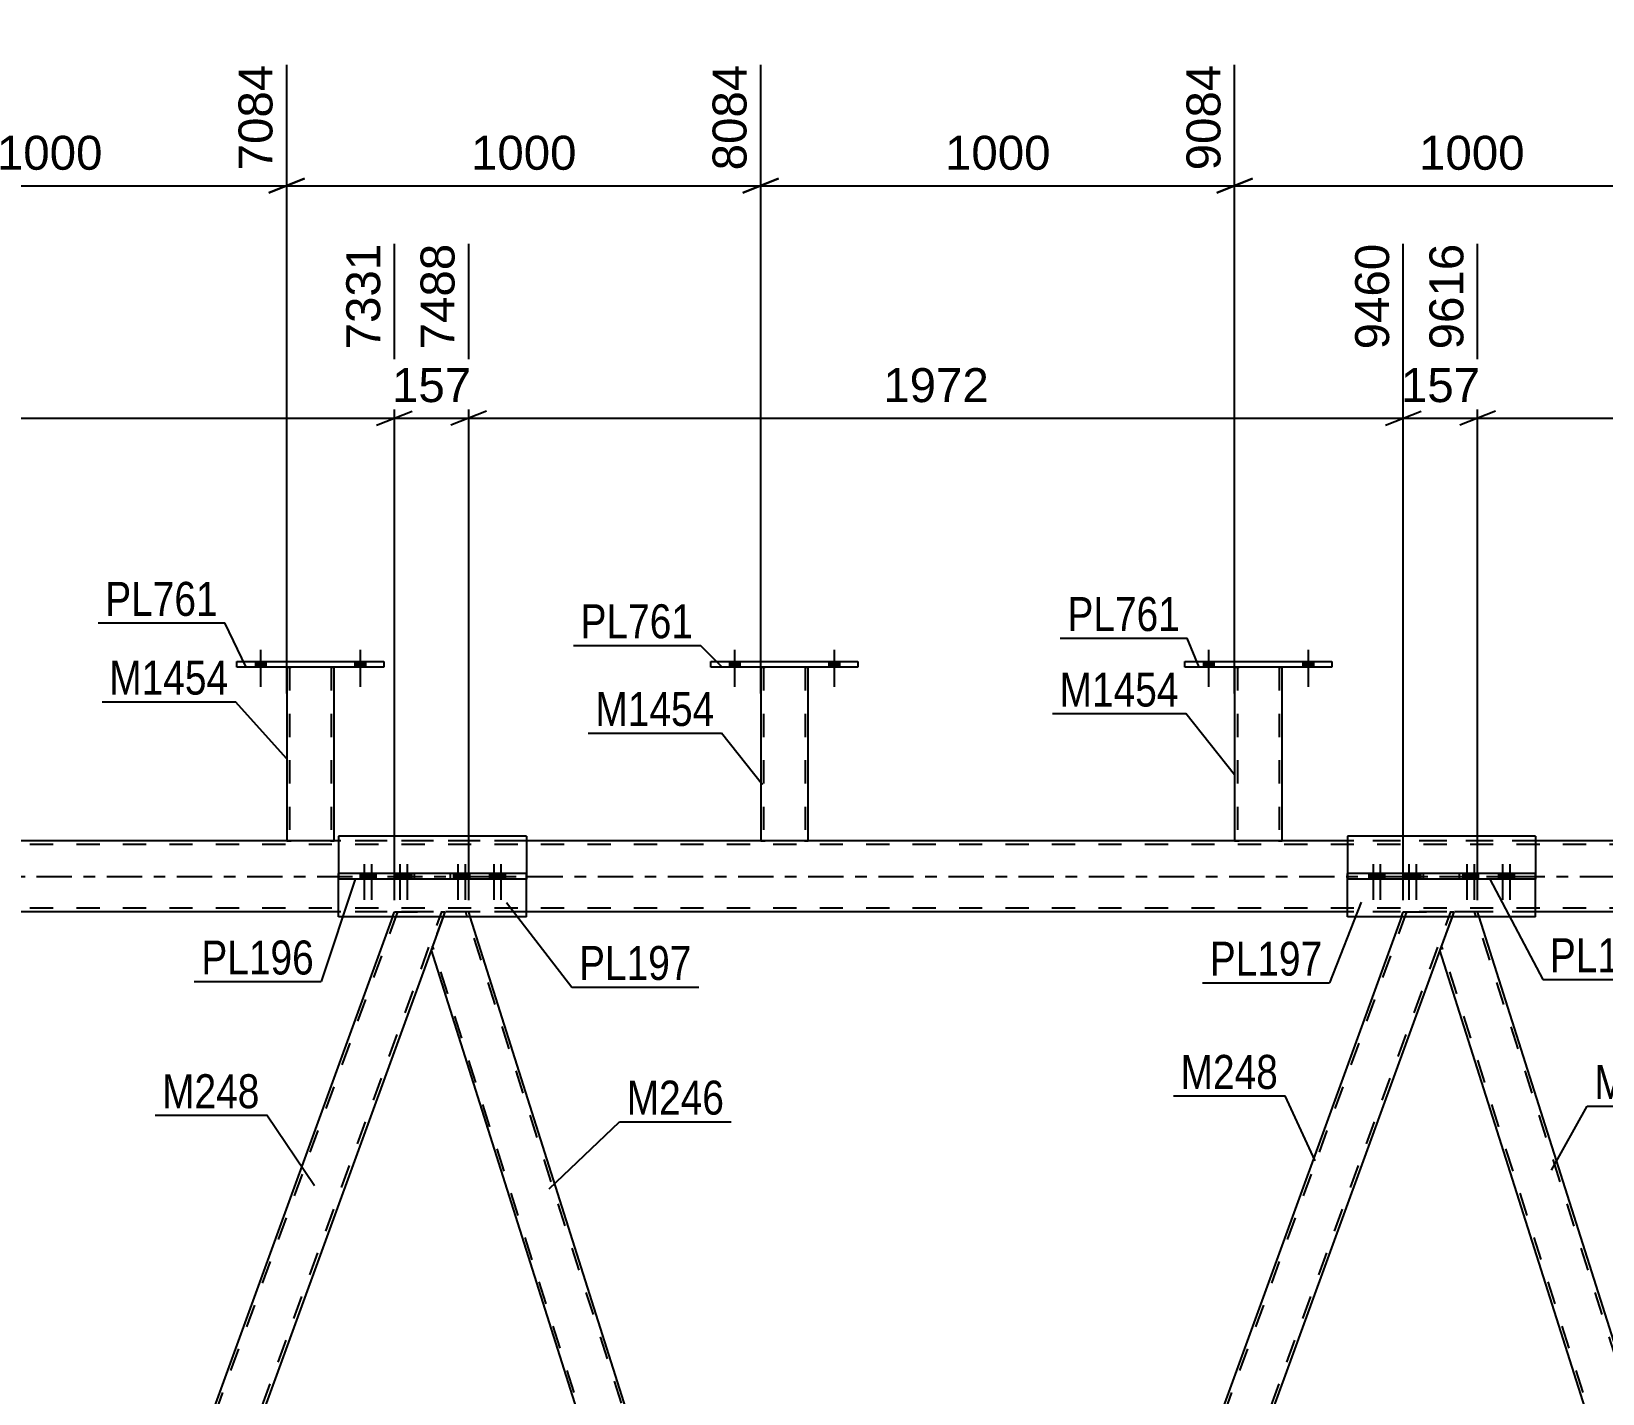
# Model space of a CAD drawing. Header units: millimetres. Extents: x -109 to 732, y -404 to 190.
# Drawn here: x 238.7 to 371.3, y -43.6 to 71.3 of the extents above; entities that cross this region are included whole.
import ezdxf

# ---------------------------------------------------------------- set-up
doc = ezdxf.new("R2010")
doc.units = ezdxf.units.MM
doc.linetypes.add('DXK_LINE_DOT2', pattern=[3.9198, 1.9599, -1.9599])
doc.linetypes.add('DXK_LINE_DOT3', pattern=[5.9187, 2.979, -0.9799, 0.9799, -0.9799])
doc.styles.add('Arial', font='ARIAL.TTF', dxfattribs={"height": 0.2})
doc.styles.add('Arial Narrow', font='ARIALN.TTF', dxfattribs={"height": 0.2})

# ---------------------------------------------------------------- blocks, each defined once
blk = doc.blocks.new('Part-717262461-4659 - 4623')
at = {"color": 2, "linetype": 'Continuous'}
for p, q in [((336.01, 17.64), (336.01, 18.12)), ((336.01, 18.12), (348.41, 18.12)), ((348.41, 17.64), (336.01, 17.64)), ((348.41, 18.12), (348.41, 17.64))]:
    blk.add_line(p, q, dxfattribs=at)
blk = doc.blocks.new('Part-717262461-4639 - 4623')
at = {"color": 2, "linetype": 'Continuous'}
for p, q in [((296.02, 17.64), (296.02, 18.12)), ((296.02, 18.12), (308.42, 18.12)), ((308.42, 17.64), (296.02, 17.64)), ((308.42, 18.12), (308.42, 17.64))]:
    blk.add_line(p, q, dxfattribs=at)
blk = doc.blocks.new('Part-717262461-4654 - 4623')
at = {"color": 2, "linetype": 'Continuous'}
for p, q in [((340.21, 17.64), (340.21, 3)), ((344.21, 3), (344.21, 17.64))]:
    blk.add_line(p, q, dxfattribs=at)
at = {"color": 7, "linetype": 'DXK_LINE_DOT2'}
for p, q in [((340.21, 17.64), (340.21, 17.64)), ((340.21, 17.64), (340.21, 17.64)), ((340.21, 17.64), (340.21, 17.64)), ((340.25, 17.64), (340.21, 17.64)), ((340.21, 17.64), (340.25, 17.64)), ((340.35, 17.64), (340.25, 17.64)), ((340.25, 17.64), (340.35, 17.64)), ((340.51, 17.64), (340.35, 17.64)), ((340.35, 17.64), (340.51, 17.64)), ((340.45, 17.64), (340.45, 17.64)), ((340.45, 17.64), (340.45, 3)), ((340.47, 17.64), (340.45, 17.64)), ((340.45, 17.64), (340.47, 17.64)), ((340.52, 17.64), (340.47, 17.64)), ((340.47, 17.64), (340.52, 17.64)), ((343.92, 17.64), (340.51, 17.64)), ((343.92, 17.64), (340.51, 17.64)), ((343.83, 17.64), (340.52, 17.64)), ((340.52, 17.64), (340.6, 17.64)), ((343.9, 17.64), (340.6, 17.64)), ((343.9, 17.64), (343.83, 17.64)), ((343.96, 17.64), (343.9, 17.64)), ((343.9, 17.64), (343.96, 17.64)), ((343.92, 17.64), (344.07, 17.64)), ((344.07, 17.64), (343.92, 17.64)), ((343.97, 17.64), (343.96, 17.64)), ((343.96, 17.64), (343.97, 17.64)), ((343.97, 17.64), (343.97, 17.64)), ((343.97, 17.64), (343.97, 3)), ((344.07, 17.64), (344.18, 17.64)), ((344.18, 17.64), (344.07, 17.64)), ((344.18, 17.64), (344.21, 17.64)), ((344.21, 17.64), (344.18, 17.64)), ((344.21, 17.64), (344.21, 17.64)), ((344.21, 17.64), (344.21, 17.64)), ((344.21, 17.64), (344.21, 17.64)), ((340.21, 3), (340.21, 3)), ((340.21, 3), (340.21, 3)), ((340.25, 3), (340.21, 3)), ((340.21, 3), (340.25, 3)), ((340.35, 3), (340.25, 3)), ((340.25, 3), (340.35, 3)), ((340.51, 3), (340.35, 3)), ((340.35, 3), (340.51, 3)), ((340.47, 3), (340.45, 3)), ((340.45, 3), (340.47, 3)), ((340.52, 3), (340.47, 3)), ((340.47, 3), (340.52, 3)), ((343.92, 3), (340.51, 3)), ((343.92, 3), (340.51, 3)), ((343.83, 3), (340.52, 3)), ((340.52, 3), (340.6, 3)), ((343.9, 3), (340.6, 3)), ((343.9, 3), (343.83, 3)), ((343.96, 3), (343.9, 3)), ((343.9, 3), (343.96, 3)), ((343.92, 3), (344.07, 3)), ((344.07, 3), (343.92, 3)), ((343.97, 3), (343.96, 3)), ((343.96, 3), (343.97, 3)), ((344.07, 3), (344.18, 3)), ((344.18, 3), (344.07, 3)), ((344.18, 3), (344.21, 3)), ((344.21, 3), (344.18, 3)), ((344.21, 3), (344.21, 3)), ((344.21, 3), (344.21, 3)), ((344.21, 3), (344.21, 3))]:
    blk.add_line(p, q, dxfattribs=at)
blk = doc.blocks.new('Part-717262461-4760 - 4623')
at = {"color": 7, "linetype": 'DXK_LINE_DOT2'}
for p, q in [((636.42, 2.68), (-23.14, 2.68)), ((636.42, 3), (9.2, 3)), ((280.46, 3), (264.6, 3)), ((365.59, 3), (349.74, 3)), ((636.42, -2.68), (-23.14, -2.68)), ((636.42, -3), (9.2, -3)), ((280.46, -3), (264.6, -3)), ((365.59, -3), (349.74, -3))]:
    blk.add_line(p, q, dxfattribs=at)
at = {"color": 2, "linetype": 'Continuous'}
for p, q in [((264.6, 3), (195.32, 3)), ((349.74, 3), (280.46, 3)), ((434.87, 3), (365.59, 3)), ((264.6, -3), (195.32, -3)), ((349.74, -3), (280.46, -3)), ((434.87, -3), (365.59, -3))]:
    blk.add_line(p, q, dxfattribs=at)
at = {"color": 7, "linetype": 'DXK_LINE_DOT3'}
blk.add_line((-33.14, 0), (636.42, 0), dxfattribs=at)
blk = doc.blocks.new('Bolt-717262461-5101 - 4623')
at = {"linetype": 'Continuous'}
for points in [[(297.58, 17.64), (298.46, 17.64), (298.46, 18.12), (297.58, 18.12)], [(305.98, 17.64), (306.86, 17.64), (306.86, 18.12), (305.98, 18.12)]]:
    blk.add_hatch(color=1, dxfattribs=at).paths.add_polyline_path(points)
at = {"color": 1, "linetype": 'Continuous'}
for p, q in [((298.02, 19.12), (298.02, 16)), ((306.42, 19.12), (306.42, 16)), ((297.58, 18.12), (297.58, 17.64)), ((298.46, 18.12), (298.46, 17.64)), ((305.98, 18.12), (305.98, 17.64)), ((306.86, 18.12), (306.86, 17.64))]:
    blk.add_line(p, q, dxfattribs=at)
blk = doc.blocks.new('Bolt-717262461-5099 - 4623')
at = {"linetype": 'Continuous'}
for points in [[(337.57, 17.64), (338.45, 17.64), (338.45, 18.12), (337.57, 18.12)], [(345.97, 17.64), (346.85, 17.64), (346.85, 18.12), (345.97, 18.12)]]:
    blk.add_hatch(color=1, dxfattribs=at).paths.add_polyline_path(points)
at = {"color": 1, "linetype": 'Continuous'}
for p, q in [((338.01, 19.12), (338.01, 16)), ((346.41, 19.12), (346.41, 16)), ((337.57, 18.12), (337.57, 17.64)), ((338.45, 18.12), (338.45, 17.64)), ((345.97, 18.12), (345.97, 17.64)), ((346.85, 18.12), (346.85, 17.64))]:
    blk.add_line(p, q, dxfattribs=at)
blk = doc.blocks.new('Part-717262461-5158 - 4623')
at = {"color": 2, "linetype": 'Continuous'}
for p, q in [((280.46, 3.4), (264.6, 3.4)), ((264.6, 3.4), (264.6, 0.24)), ((280.46, 3.4), (280.46, 0.24)), ((264.6, -3.4), (264.6, -0.24)), ((280.46, -3.4), (280.46, -0.24)), ((280.46, -3.4), (264.6, -3.4))]:
    blk.add_line(p, q, dxfattribs=at)
at = {"color": 7, "linetype": 'DXK_LINE_DOT2'}
for p, q in [((264.6, 0.24), (264.6, -0.24)), ((280.46, 0.24), (280.46, -0.24))]:
    blk.add_line(p, q, dxfattribs=at)
blk = doc.blocks.new('Part-717262461-4845 - 4623')
at = {"color": 2, "linetype": 'Continuous'}
for p, q in [((260.22, 17.64), (260.22, 3)), ((264.22, 3), (264.22, 17.64))]:
    blk.add_line(p, q, dxfattribs=at)
at = {"color": 7, "linetype": 'DXK_LINE_DOT2'}
for p, q in [((260.22, 17.64), (260.22, 17.64)), ((260.22, 17.64), (260.22, 17.64)), ((260.22, 17.64), (260.22, 17.64)), ((260.25, 17.64), (260.22, 17.64)), ((260.22, 17.64), (260.25, 17.64)), ((260.36, 17.64), (260.25, 17.64)), ((260.25, 17.64), (260.36, 17.64)), ((260.51, 17.64), (260.36, 17.64)), ((260.36, 17.64), (260.51, 17.64)), ((260.46, 17.64), (260.46, 17.64)), ((260.46, 17.64), (260.46, 3)), ((260.47, 17.64), (260.46, 17.64)), ((260.46, 17.64), (260.47, 17.64)), ((260.53, 17.64), (260.47, 17.64)), ((260.47, 17.64), (260.53, 17.64)), ((263.92, 17.64), (260.51, 17.64)), ((263.92, 17.64), (260.51, 17.64)), ((263.83, 17.64), (260.53, 17.64)), ((260.53, 17.64), (260.6, 17.64)), ((263.91, 17.64), (260.6, 17.64)), ((263.91, 17.64), (263.83, 17.64)), ((263.96, 17.64), (263.91, 17.64)), ((263.91, 17.64), (263.96, 17.64)), ((263.92, 17.64), (264.08, 17.64)), ((264.08, 17.64), (263.92, 17.64)), ((263.98, 17.64), (263.96, 17.64)), ((263.96, 17.64), (263.98, 17.64)), ((263.98, 17.64), (263.98, 17.64)), ((263.98, 17.64), (263.98, 3)), ((264.08, 17.64), (264.18, 17.64)), ((264.18, 17.64), (264.08, 17.64)), ((264.18, 17.64), (264.22, 17.64)), ((264.22, 17.64), (264.18, 17.64)), ((264.22, 17.64), (264.22, 17.64)), ((264.22, 17.64), (264.22, 17.64)), ((264.22, 17.64), (264.22, 17.64)), ((260.22, 3), (260.22, 3)), ((260.22, 3), (260.22, 3)), ((260.25, 3), (260.22, 3)), ((260.22, 3), (260.25, 3)), ((260.36, 3), (260.25, 3)), ((260.25, 3), (260.36, 3)), ((260.51, 3), (260.36, 3)), ((260.36, 3), (260.51, 3)), ((260.47, 3), (260.46, 3)), ((260.46, 3), (260.47, 3)), ((260.53, 3), (260.47, 3)), ((260.47, 3), (260.53, 3)), ((263.92, 3), (260.51, 3)), ((263.92, 3), (260.51, 3)), ((263.83, 3), (260.53, 3)), ((260.53, 3), (260.6, 3)), ((263.91, 3), (260.6, 3)), ((263.91, 3), (263.83, 3)), ((263.96, 3), (263.91, 3)), ((263.91, 3), (263.96, 3)), ((263.92, 3), (264.08, 3)), ((264.08, 3), (263.92, 3)), ((263.98, 3), (263.96, 3)), ((263.96, 3), (263.98, 3)), ((264.08, 3), (264.18, 3)), ((264.18, 3), (264.08, 3)), ((264.18, 3), (264.22, 3)), ((264.22, 3), (264.18, 3)), ((264.22, 3), (264.22, 3)), ((264.22, 3), (264.22, 3)), ((264.22, 3), (264.22, 3))]:
    blk.add_line(p, q, dxfattribs=at)
blk = doc.blocks.new('Part-717262461-4850 - 4623')
at = {"color": 2, "linetype": 'Continuous'}
for p, q in [((256.02, 17.64), (256.02, 18.12)), ((256.02, 18.12), (268.42, 18.12)), ((268.42, 17.64), (256.02, 17.64)), ((268.42, 18.12), (268.42, 17.64))]:
    blk.add_line(p, q, dxfattribs=at)
blk = doc.blocks.new('Part-717262461-4855 - 4623')
at = {"color": 2, "linetype": 'Continuous'}
for p, q in [((300.22, 17.64), (300.22, 3)), ((304.22, 3), (304.22, 17.64))]:
    blk.add_line(p, q, dxfattribs=at)
at = {"color": 7, "linetype": 'DXK_LINE_DOT2'}
for p, q in [((300.22, 17.64), (300.22, 17.64)), ((300.22, 17.64), (300.22, 17.64)), ((300.22, 17.64), (300.22, 17.64)), ((300.25, 17.64), (300.22, 17.64)), ((300.22, 17.64), (300.25, 17.64)), ((300.36, 17.64), (300.25, 17.64)), ((300.25, 17.64), (300.36, 17.64)), ((300.51, 17.64), (300.36, 17.64)), ((300.36, 17.64), (300.51, 17.64)), ((300.46, 17.64), (300.46, 17.64)), ((300.46, 17.64), (300.46, 3)), ((300.47, 17.64), (300.46, 17.64)), ((300.46, 17.64), (300.47, 17.64)), ((300.53, 17.64), (300.47, 17.64)), ((300.47, 17.64), (300.53, 17.64)), ((303.92, 17.64), (300.51, 17.64)), ((303.92, 17.64), (300.51, 17.64)), ((303.83, 17.64), (300.53, 17.64)), ((300.53, 17.64), (300.6, 17.64)), ((303.91, 17.64), (300.6, 17.64)), ((303.91, 17.64), (303.83, 17.64)), ((303.96, 17.64), (303.91, 17.64)), ((303.91, 17.64), (303.96, 17.64)), ((303.92, 17.64), (304.07, 17.64)), ((304.07, 17.64), (303.92, 17.64)), ((303.98, 17.64), (303.96, 17.64)), ((303.96, 17.64), (303.98, 17.64)), ((303.98, 17.64), (303.98, 17.64)), ((303.98, 17.64), (303.98, 3)), ((304.07, 17.64), (304.18, 17.64)), ((304.18, 17.64), (304.07, 17.64)), ((304.18, 17.64), (304.22, 17.64)), ((304.22, 17.64), (304.18, 17.64)), ((304.22, 17.64), (304.22, 17.64)), ((304.22, 17.64), (304.22, 17.64)), ((304.22, 17.64), (304.22, 17.64)), ((300.22, 3), (300.22, 3)), ((300.22, 3), (300.22, 3)), ((300.25, 3), (300.22, 3)), ((300.22, 3), (300.25, 3)), ((300.36, 3), (300.25, 3)), ((300.25, 3), (300.36, 3)), ((300.51, 3), (300.36, 3)), ((300.36, 3), (300.51, 3)), ((300.47, 3), (300.46, 3)), ((300.46, 3), (300.47, 3)), ((300.53, 3), (300.47, 3)), ((300.47, 3), (300.53, 3)), ((303.92, 3), (300.51, 3)), ((303.92, 3), (300.51, 3)), ((303.83, 3), (300.53, 3)), ((300.53, 3), (300.6, 3)), ((303.91, 3), (300.6, 3)), ((303.91, 3), (303.83, 3)), ((303.96, 3), (303.91, 3)), ((303.91, 3), (303.96, 3)), ((303.92, 3), (304.07, 3)), ((304.07, 3), (303.92, 3)), ((303.98, 3), (303.96, 3)), ((303.96, 3), (303.98, 3)), ((304.07, 3), (304.18, 3)), ((304.18, 3), (304.07, 3)), ((304.18, 3), (304.22, 3)), ((304.22, 3), (304.18, 3)), ((304.22, 3), (304.22, 3)), ((304.22, 3), (304.22, 3)), ((304.22, 3), (304.22, 3))]:
    blk.add_line(p, q, dxfattribs=at)
blk = doc.blocks.new('Bolt-717262461-4905 - 4623')
at = {"linetype": 'Continuous'}
for points in [[(257.58, 17.64), (258.46, 17.64), (258.46, 18.12), (257.58, 18.12)], [(265.98, 17.64), (266.86, 17.64), (266.86, 18.12), (265.98, 18.12)]]:
    blk.add_hatch(color=1, dxfattribs=at).paths.add_polyline_path(points)
at = {"color": 1, "linetype": 'Continuous'}
for p, q in [((258.02, 19.12), (258.02, 16)), ((266.42, 19.12), (266.42, 16)), ((257.58, 18.12), (257.58, 17.64)), ((258.46, 18.12), (258.46, 17.64)), ((265.98, 18.12), (265.98, 17.64)), ((266.86, 18.12), (266.86, 17.64))]:
    blk.add_line(p, q, dxfattribs=at)
blk = doc.blocks.new('Bolt-717262461-4906 - 4623')
at = {"linetype": 'Continuous'}
for points in [[(257.58, 17.64), (258.46, 17.64), (258.46, 18.12), (257.58, 18.12)], [(265.98, 17.64), (266.86, 17.64), (266.86, 18.12), (265.98, 18.12)]]:
    blk.add_hatch(color=1, dxfattribs=at).paths.add_polyline_path(points)
at = {"color": 1, "linetype": 'Continuous'}
for p, q in [((258.02, 19.12), (258.02, 16)), ((266.42, 19.12), (266.42, 16)), ((257.58, 18.12), (257.58, 17.64)), ((258.46, 18.12), (258.46, 17.64)), ((265.98, 18.12), (265.98, 17.64)), ((266.86, 18.12), (266.86, 17.64))]:
    blk.add_line(p, q, dxfattribs=at)
blk = doc.blocks.new('Part-717262461-4939 - 4623')
at = {"color": 7, "linetype": 'DXK_LINE_DOT2'}
for p, q in [((354.7, -3), (311.39, -122)), ((315.13, -122), (358.44, -3)), ((354.3, -3.4), (354.44, -3)), ((354.44, -3), (358.7, -3)), ((358.7, -3), (357.53, -6.21)), ((312.3, -118.79), (311.13, -122)), ((315.53, -121.6), (315.39, -122)), ((315.39, -122), (311.13, -122))]:
    blk.add_line(p, q, dxfattribs=at)
at = {"color": 2, "linetype": 'Continuous'}
for p, q in [((354.3, -3.4), (312.3, -118.79)), ((357.53, -6.21), (315.53, -121.6))]:
    blk.add_line(p, q, dxfattribs=at)
blk = doc.blocks.new('Bolt-717262461-4956 - 4623')
at = {"linetype": 'Continuous'}
for points in [[(297.58, 17.64), (298.46, 17.64), (298.46, 18.12), (297.58, 18.12)], [(305.98, 17.64), (306.86, 17.64), (306.86, 18.12), (305.98, 18.12)]]:
    blk.add_hatch(color=1, dxfattribs=at).paths.add_polyline_path(points)
at = {"color": 1, "linetype": 'Continuous'}
for p, q in [((298.02, 19.12), (298.02, 16)), ((306.42, 19.12), (306.42, 16)), ((297.58, 18.12), (297.58, 17.64)), ((298.46, 18.12), (298.46, 17.64)), ((305.98, 18.12), (305.98, 17.64)), ((306.86, 18.12), (306.86, 17.64))]:
    blk.add_line(p, q, dxfattribs=at)
blk = doc.blocks.new('Part-717262461-4986 - 4623')
at = {"color": 2, "linetype": 'Continuous'}
for p, q in [((273.42, -3.4), (272.4, -6.21)), ((312.3, -118.79), (275.71, -3.4)), ((272.4, -6.21), (308.99, -121.6)), ((312.3, -118.79), (311.27, -121.6))]:
    blk.add_line(p, q, dxfattribs=at)
at = {"color": 7, "linetype": 'DXK_LINE_DOT2'}
for p, q in [((273.57, -3), (273.42, -3.4)), ((275.58, -3), (273.57, -3)), ((312.16, -119.16), (275.33, -3)), ((275.71, -3.4), (275.58, -3)), ((309.37, -122), (272.53, -5.84)), ((309.12, -122), (308.99, -121.6)), ((311.27, -121.6), (311.13, -122)), ((311.13, -122), (309.12, -122))]:
    blk.add_line(p, q, dxfattribs=at)
blk = doc.blocks.new('Part-717262461-5121 - 4623')
at = {"color": 2, "linetype": 'Continuous'}
for p, q in [((358.55, -3.4), (357.53, -6.21)), ((397.43, -118.79), (360.84, -3.4)), ((394.13, -121.6), (357.53, -6.21)), ((397.43, -118.79), (396.41, -121.6))]:
    blk.add_line(p, q, dxfattribs=at)
at = {"color": 7, "linetype": 'DXK_LINE_DOT2'}
for p, q in [((358.7, -3), (358.55, -3.4)), ((360.71, -3), (358.7, -3)), ((397.3, -119.16), (360.46, -3)), ((360.84, -3.4), (360.71, -3)), ((394.5, -122), (357.67, -5.84)), ((394.25, -122), (394.13, -121.6)), ((396.41, -121.6), (396.26, -122)), ((396.26, -122), (394.25, -122))]:
    blk.add_line(p, q, dxfattribs=at)
blk = doc.blocks.new('Part-717262461-5141 - 4623')
at = {"color": 2, "linetype": 'Continuous'}
for p, q in [((365.59, 3.4), (349.74, 3.4)), ((349.74, 3.4), (349.74, 0.24)), ((365.59, 3.4), (365.59, 0.24)), ((349.74, -3.4), (349.74, -0.24)), ((365.59, -3.4), (365.59, -0.24)), ((365.59, -3.4), (349.74, -3.4))]:
    blk.add_line(p, q, dxfattribs=at)
at = {"color": 7, "linetype": 'DXK_LINE_DOT2'}
for p, q in [((349.74, 0.24), (349.74, -0.24)), ((365.59, 0.24), (365.59, -0.24))]:
    blk.add_line(p, q, dxfattribs=at)
blk = doc.blocks.new('Bolt-717262461-5100 - 4623')
at = {"linetype": 'Continuous'}
for points in [[(337.57, 17.64), (338.45, 17.64), (338.45, 18.12), (337.57, 18.12)], [(345.97, 17.64), (346.85, 17.64), (346.85, 18.12), (345.97, 18.12)]]:
    blk.add_hatch(color=1, dxfattribs=at).paths.add_polyline_path(points)
at = {"color": 1, "linetype": 'Continuous'}
for p, q in [((338.01, 19.12), (338.01, 16)), ((346.41, 19.12), (346.41, 16)), ((337.57, 18.12), (337.57, 17.64)), ((338.45, 18.12), (338.45, 17.64)), ((345.97, 18.12), (345.97, 17.64)), ((346.85, 18.12), (346.85, 17.64))]:
    blk.add_line(p, q, dxfattribs=at)
blk = doc.blocks.new('Bolt-717262461-5285 - 4623')
at = {"linetype": 'Continuous'}
for points in [[(360.17, 0.24), (359.45, 0.24), (359.45, -0.24), (360.17, -0.24)], [(360.77, 0.24), (360.05, 0.24), (360.05, -0.24), (360.77, -0.24)], [(363.18, 0.24), (362.46, 0.24), (362.46, -0.24), (363.18, -0.24)], [(363.79, 0.24), (363.07, 0.24), (363.07, -0.24), (363.79, -0.24)]]:
    blk.add_hatch(color=1, dxfattribs=at).paths.add_polyline_path(points)
at = {"color": 1, "linetype": 'Continuous'}
for p, q in [((359.45, 0.24), (359.45, -0.24)), ((359.81, 1.04), (359.81, -1.96)), ((360.05, 0.24), (360.05, -0.24)), ((360.17, 0.24), (360.17, -0.24)), ((360.41, 1.04), (360.41, -1.96)), ((360.77, 0.24), (360.77, -0.24)), ((362.46, 0.24), (362.46, -0.24)), ((362.82, 1.04), (362.82, -1.96)), ((363.07, 0.24), (363.07, -0.24)), ((363.18, 0.24), (363.18, -0.24)), ((363.43, 1.04), (363.43, -1.96)), ((363.79, 0.24), (363.79, -0.24))]:
    blk.add_line(p, q, dxfattribs=at)
blk = doc.blocks.new('Part-717262461-5116 - 4623')
at = {"color": 7, "linetype": 'DXK_LINE_DOT2'}
for p, q in [((269.56, -3), (226.25, -122)), ((230, -122), (273.31, -3)), ((269.16, -3.4), (269.31, -3)), ((269.31, -3), (273.57, -3)), ((273.57, -3), (272.4, -6.21)), ((227.16, -118.79), (226, -122)), ((230.4, -121.6), (230.25, -122)), ((230.25, -122), (226, -122))]:
    blk.add_line(p, q, dxfattribs=at)
at = {"color": 2, "linetype": 'Continuous'}
for p, q in [((269.16, -3.4), (227.16, -118.79)), ((272.4, -6.21), (230.4, -121.6))]:
    blk.add_line(p, q, dxfattribs=at)
blk = doc.blocks.new('Part-717262461-5146 - 4623')
at = {"color": 2, "linetype": 'Continuous'}
for p, q in [((365.59, 0.24), (349.74, 0.24)), ((349.74, -0.24), (349.74, 0.24)), ((356.14, -0.24), (356.14, 0.24)), ((359.18, -0.24), (359.18, 0.24)), ((365.59, -0.24), (365.59, 0.24)), ((365.59, -0.24), (349.74, -0.24))]:
    blk.add_line(p, q, dxfattribs=at)
blk = doc.blocks.new('Bolt-717262461-5152 - 4623')
at = {"linetype": 'Continuous'}
for points in [[(275.03, 0.24), (274.31, 0.24), (274.31, -0.24), (275.03, -0.24)], [(275.64, 0.24), (274.92, 0.24), (274.92, -0.24), (275.64, -0.24)], [(278.05, 0.24), (277.33, 0.24), (277.33, -0.24), (278.05, -0.24)], [(278.65, 0.24), (277.93, 0.24), (277.93, -0.24), (278.65, -0.24)]]:
    blk.add_hatch(color=1, dxfattribs=at).paths.add_polyline_path(points)
at = {"color": 1, "linetype": 'Continuous'}
for p, q in [((274.31, 0.24), (274.31, -0.24)), ((274.67, 1.04), (274.67, -1.96)), ((274.92, 0.24), (274.92, -0.24)), ((275.03, 0.24), (275.03, -0.24)), ((275.28, 1.04), (275.28, -1.96)), ((275.64, 0.24), (275.64, -0.24)), ((277.33, 0.24), (277.33, -0.24)), ((277.69, 1.04), (277.69, -1.96)), ((277.93, 0.24), (277.93, -0.24)), ((278.05, 0.24), (278.05, -0.24)), ((278.29, 1.04), (278.29, -1.96)), ((278.65, 0.24), (278.65, -0.24))]:
    blk.add_line(p, q, dxfattribs=at)
blk = doc.blocks.new('Bolt-717262461-5153 - 4623')
at = {"linetype": 'Continuous'}
for points in [[(267.13, 0.24), (266.41, 0.24), (266.41, -0.24), (267.13, -0.24)], [(267.73, 0.24), (267.01, 0.24), (267.01, -0.24), (267.73, -0.24)], [(270.14, 0.24), (269.42, 0.24), (269.42, -0.24), (270.14, -0.24)], [(270.74, 0.24), (270.02, 0.24), (270.02, -0.24), (270.74, -0.24)]]:
    blk.add_hatch(color=1, dxfattribs=at).paths.add_polyline_path(points)
at = {"color": 1, "linetype": 'Continuous'}
for p, q in [((266.41, 0.24), (266.41, -0.24)), ((266.77, 1.04), (266.77, -1.96)), ((267.01, 0.24), (267.01, -0.24)), ((267.13, 0.24), (267.13, -0.24)), ((267.37, 1.04), (267.37, -1.96)), ((267.73, 0.24), (267.73, -0.24)), ((269.42, 0.24), (269.42, -0.24)), ((269.78, 1.04), (269.78, -1.96)), ((270.02, 0.24), (270.02, -0.24)), ((270.14, 0.24), (270.14, -0.24)), ((270.38, 1.04), (270.38, -1.96)), ((270.74, 0.24), (270.74, -0.24))]:
    blk.add_line(p, q, dxfattribs=at)
blk = doc.blocks.new('Part-717262461-5251 - 4623')
at = {"color": 2, "linetype": 'Continuous'}
for p, q in [((280.46, 0.24), (264.6, 0.24)), ((264.6, -0.24), (264.6, 0.24)), ((271.01, -0.24), (271.01, 0.24)), ((274.05, -0.24), (274.05, 0.24)), ((280.46, -0.24), (280.46, 0.24)), ((280.46, -0.24), (264.6, -0.24))]:
    blk.add_line(p, q, dxfattribs=at)
blk = doc.blocks.new('Bolt-717262461-5286 - 4623')
at = {"linetype": 'Continuous'}
for points in [[(352.26, 0.24), (351.54, 0.24), (351.54, -0.24), (352.26, -0.24)], [(352.86, 0.24), (352.14, 0.24), (352.14, -0.24), (352.86, -0.24)], [(355.28, 0.24), (354.56, 0.24), (354.56, -0.24), (355.28, -0.24)], [(355.88, 0.24), (355.16, 0.24), (355.16, -0.24), (355.88, -0.24)]]:
    blk.add_hatch(color=1, dxfattribs=at).paths.add_polyline_path(points)
at = {"color": 1, "linetype": 'Continuous'}
for p, q in [((351.54, 0.24), (351.54, -0.24)), ((351.9, 1.04), (351.9, -1.96)), ((352.14, 0.24), (352.14, -0.24)), ((352.26, 0.24), (352.26, -0.24)), ((352.5, 1.04), (352.5, -1.96)), ((352.86, 0.24), (352.86, -0.24)), ((354.56, 0.24), (354.56, -0.24)), ((354.92, 1.04), (354.92, -1.96)), ((355.16, 0.24), (355.16, -0.24)), ((355.28, 0.24), (355.28, -0.24)), ((355.52, 1.04), (355.52, -1.96)), ((355.88, 0.24), (355.88, -0.24))]:
    blk.add_line(p, q, dxfattribs=at)
blk = doc.blocks.new('StraightDimension-717262461-6346 - 4623')
at = {"color": 7, "linetype": 'Continuous'}
for p, q in [((439.58, -2), (439.58, 55.58)), ((360.71, -2), (360.71, 53.36)), ((362.21, 39.26), (359.21, 38.06)), ((360.71, 38.66), (439.58, 38.66)), ((438.08, 38.06), (441.08, 39.26))]:
    blk.add_line(p, q, dxfattribs=at)
at = {"color": 0}
blk.add_wipeout([(405.19, 39.41), (405.19, 43.61), (395.1, 43.61), (395.1, 39.41)], dxfattribs=at)
at = {"color": 3, "style": 'Arial'}
blk.add_text('1972', height=2.865, dxfattribs=at).set_placement((395.7, 40.01))
at = {"color": 0, "linetype": 'Continuous'}
blk.add_wipeout([(438.98, 56.18), (434.78, 56.18), (434.78, 43.86), (438.98, 43.86)], dxfattribs=at)
at = {"color": 3, "linetype": 'Continuous', "style": 'Arial'}
blk.add_text('11588', height=2.865, rotation=90.0002, dxfattribs=at).set_placement((438.38, 44.46))
blk = doc.blocks.new('StraightDimension-717262461-6370 - 4623')
at = {"color": 7, "linetype": 'Continuous'}
for p, q in [((354.44, -2), (354.44, 53.36)), ((360.71, -2), (360.71, 53.36)), ((352.94, 38.06), (355.94, 39.26)), ((354.44, 38.66), (360.71, 38.66)), ((362.21, 39.26), (359.21, 38.06))]:
    blk.add_line(p, q, dxfattribs=at)
at = {"color": 0}
blk.add_wipeout([(361.51, 39.41), (361.51, 43.61), (353.64, 43.61), (353.64, 39.41)], dxfattribs=at)
at = {"color": 3, "style": 'Arial'}
blk.add_text('157', height=2.865, dxfattribs=at).set_placement((354.24, 40.01))
at = {"color": 0, "linetype": 'Continuous'}
blk.add_wipeout([(360.11, 53.96), (355.91, 53.96), (355.91, 43.86), (360.11, 43.86)], dxfattribs=at)
at = {"color": 3, "linetype": 'Continuous', "style": 'Arial'}
blk.add_text('9616', height=2.865, rotation=90.0002, dxfattribs=at).set_placement((359.51, 44.46))
blk = doc.blocks.new('StraightDimension-717262461-18220 - 4623')
at = {"color": 7, "linetype": 'Continuous'}
for p, q in [((380.22, 15.44), (380.22, 70.68)), ((340.21, 15.44), (340.21, 68.45)), ((341.71, 58.86), (338.71, 57.66)), ((378.72, 57.66), (381.72, 58.86)), ((340.21, 58.26), (380.22, 58.26))]:
    blk.add_line(p, q, dxfattribs=at)
at = {"color": 0}
blk.add_wipeout([(365.26, 59.01), (365.26, 63.21), (355.17, 63.21), (355.17, 59.01)], dxfattribs=at)
at = {"color": 3, "style": 'Arial'}
blk.add_text('1000', height=2.865, dxfattribs=at).set_placement((355.77, 59.61))
at = {"color": 0, "linetype": 'Continuous'}
blk.add_wipeout([(379.62, 71.28), (375.42, 71.28), (375.42, 58.96), (379.62, 58.96)], dxfattribs=at)
at = {"color": 3, "linetype": 'Continuous', "style": 'Arial'}
blk.add_text('10084', height=2.865, rotation=90.0002, dxfattribs=at).set_placement((379.02, 59.56))
blk = doc.blocks.new('StraightDimension-717262461-6394 - 4623')
at = {"color": 7, "linetype": 'Continuous'}
for p, q in [((190.44, -2), (190.44, 53.36)), ((269.31, -2), (269.31, 53.36)), ((191.94, 39.26), (188.94, 38.06)), ((190.44, 38.66), (269.31, 38.66)), ((267.81, 38.06), (270.81, 39.26))]:
    blk.add_line(p, q, dxfattribs=at)
at = {"color": 0}
blk.add_wipeout([(234.92, 39.41), (234.92, 43.61), (224.83, 43.61), (224.83, 39.41)], dxfattribs=at)
at = {"color": 3, "style": 'Arial'}
blk.add_text('1972', height=2.865, dxfattribs=at).set_placement((225.43, 40.01))
at = {"color": 0, "linetype": 'Continuous'}
blk.add_wipeout([(268.71, 53.96), (264.51, 53.96), (264.51, 43.86), (268.71, 43.86)], dxfattribs=at)
at = {"color": 3, "linetype": 'Continuous', "style": 'Arial'}
blk.add_text('7331', height=2.865, rotation=90.0002, dxfattribs=at).set_placement((268.11, 44.46))
blk = doc.blocks.new('StraightDimension-717262461-6555 - 4623')
at = {"color": 7, "linetype": 'Continuous'}
for p, q in [((275.58, -2), (275.58, 53.36)), ((354.44, -2), (354.44, 53.36)), ((277.08, 39.26), (274.08, 38.06)), ((275.58, 38.66), (354.44, 38.66)), ((352.94, 38.06), (355.94, 39.26))]:
    blk.add_line(p, q, dxfattribs=at)
at = {"color": 0}
blk.add_wipeout([(320.06, 39.41), (320.06, 43.61), (309.96, 43.61), (309.96, 39.41)], dxfattribs=at)
at = {"color": 3, "style": 'Arial'}
blk.add_text('1972', height=2.865, dxfattribs=at).set_placement((310.56, 40.01))
at = {"color": 0, "linetype": 'Continuous'}
blk.add_wipeout([(353.84, 53.96), (349.64, 53.96), (349.64, 43.86), (353.84, 43.86)], dxfattribs=at)
at = {"color": 3, "linetype": 'Continuous', "style": 'Arial'}
blk.add_text('9460', height=2.865, rotation=90.0002, dxfattribs=at).set_placement((353.24, 44.46))
blk = doc.blocks.new('StraightDimension-717262461-6579 - 4623')
at = {"color": 7, "linetype": 'Continuous'}
for p, q in [((269.31, -2), (269.31, 53.36)), ((275.58, -2), (275.58, 53.36)), ((267.81, 38.06), (270.81, 39.26)), ((269.31, 38.66), (275.58, 38.66)), ((277.08, 39.26), (274.08, 38.06))]:
    blk.add_line(p, q, dxfattribs=at)
at = {"color": 0}
blk.add_wipeout([(276.38, 39.41), (276.38, 43.61), (268.51, 43.61), (268.51, 39.41)], dxfattribs=at)
at = {"color": 3, "style": 'Arial'}
blk.add_text('157', height=2.865, dxfattribs=at).set_placement((269.11, 40.01))
at = {"color": 0, "linetype": 'Continuous'}
blk.add_wipeout([(274.98, 53.96), (270.78, 53.96), (270.78, 43.86), (274.98, 43.86)], dxfattribs=at)
at = {"color": 3, "linetype": 'Continuous', "style": 'Arial'}
blk.add_text('7488', height=2.865, rotation=90.0002, dxfattribs=at).set_placement((274.38, 44.46))
blk = doc.blocks.new('StraightDimension-717262461-18221 - 4623')
at = {"color": 7, "linetype": 'Continuous'}
for p, q in [((300.22, 15.44), (300.22, 68.45)), ((340.21, 15.44), (340.21, 68.45)), ((301.72, 58.86), (298.72, 57.66)), ((338.71, 57.66), (341.71, 58.86)), ((300.22, 58.26), (340.21, 58.26))]:
    blk.add_line(p, q, dxfattribs=at)
at = {"color": 0}
blk.add_wipeout([(325.26, 59.01), (325.26, 63.21), (315.17, 63.21), (315.17, 59.01)], dxfattribs=at)
at = {"color": 3, "style": 'Arial'}
blk.add_text('1000', height=2.865, dxfattribs=at).set_placement((315.77, 59.61))
at = {"color": 0, "linetype": 'Continuous'}
blk.add_wipeout([(339.61, 69.05), (335.41, 69.05), (335.41, 58.96), (339.61, 58.96)], dxfattribs=at)
at = {"color": 3, "linetype": 'Continuous', "style": 'Arial'}
blk.add_text('9084', height=2.865, rotation=90.0002, dxfattribs=at).set_placement((339.01, 59.56))
blk = doc.blocks.new('StraightDimension-717262461-18222 - 4623')
at = {"color": 7, "linetype": 'Continuous'}
for p, q in [((260.22, 15.44), (260.22, 68.45)), ((300.22, 15.44), (300.22, 68.45)), ((261.72, 58.86), (258.72, 57.66)), ((298.72, 57.66), (301.72, 58.86)), ((260.22, 58.26), (300.22, 58.26))]:
    blk.add_line(p, q, dxfattribs=at)
at = {"color": 0}
blk.add_wipeout([(285.26, 59.01), (285.26, 63.21), (275.17, 63.21), (275.17, 59.01)], dxfattribs=at)
at = {"color": 3, "style": 'Arial'}
blk.add_text('1000', height=2.865, dxfattribs=at).set_placement((275.77, 59.61))
at = {"color": 0, "linetype": 'Continuous'}
blk.add_wipeout([(299.62, 69.05), (295.42, 69.05), (295.42, 58.96), (299.62, 58.96)], dxfattribs=at)
at = {"color": 3, "linetype": 'Continuous', "style": 'Arial'}
blk.add_text('8084', height=2.865, rotation=90.0002, dxfattribs=at).set_placement((299.02, 59.56))
blk = doc.blocks.new('StraightDimension-717262461-18223 - 4623')
at = {"color": 7, "linetype": 'Continuous'}
for p, q in [((220.22, 18.64), (220.22, 68.45)), ((260.22, 15.44), (260.22, 68.45)), ((221.72, 58.86), (218.72, 57.66)), ((258.72, 57.66), (261.72, 58.86)), ((220.22, 58.26), (260.22, 58.26))]:
    blk.add_line(p, q, dxfattribs=at)
at = {"color": 0}
blk.add_wipeout([(245.26, 59.01), (245.26, 63.21), (235.17, 63.21), (235.17, 59.01)], dxfattribs=at)
at = {"color": 3, "style": 'Arial'}
blk.add_text('1000', height=2.865, dxfattribs=at).set_placement((235.77, 59.61))
at = {"color": 0, "linetype": 'Continuous'}
blk.add_wipeout([(259.62, 69.05), (255.42, 69.05), (255.42, 58.96), (259.62, 58.96)], dxfattribs=at)
at = {"color": 3, "linetype": 'Continuous', "style": 'Arial'}
blk.add_text('7084', height=2.865, rotation=90.0002, dxfattribs=at).set_placement((259.02, 59.56))
blk = doc.blocks.new('Mark-717262461-4635 - 4623')
at = {"color": 0}
blk.add_wipeout([(294.53, 20.09), (294.53, 23.09), (285.02, 23.09), (285.02, 20.09)], dxfattribs=at)
blk.add_wipeout([(294.53, 20.09), (294.53, 23.09), (285.02, 23.09), (285.02, 20.09)], dxfattribs=at)
at = {"color": 30, "linetype": 'Continuous'}
for p in [(284.42, 19.49), (296.96, 17.64)]:
    blk.add_line(p, (295.13, 19.49), dxfattribs=at)
at = {"color": 3, "style": 'Arial Narrow'}
blk.add_text('PL761', height=2.863, dxfattribs=at).set_placement((285.02, 20.09))
blk = doc.blocks.new('Mark-717262461-4655 - 4623')
at = {"color": 0}
blk.add_wipeout([(335.61, 20.7), (335.61, 23.7), (326.1, 23.7), (326.1, 20.7)], dxfattribs=at)
blk.add_wipeout([(335.61, 20.7), (335.61, 23.7), (326.1, 23.7), (326.1, 20.7)], dxfattribs=at)
at = {"color": 30, "linetype": 'Continuous'}
for p in [(325.5, 20.1), (337.22, 17.65)]:
    blk.add_line(p, (336.21, 20.1), dxfattribs=at)
at = {"color": 3, "style": 'Arial Narrow'}
blk.add_text('PL761', height=2.863, dxfattribs=at).set_placement((326.1, 20.7))
blk = doc.blocks.new('Mark-717262461-4650 - 4623')
at = {"color": 0}
blk.add_wipeout([(335.5, 14.33), (335.5, 17.33), (325.44, 17.33), (325.44, 14.33)], dxfattribs=at)
blk.add_wipeout([(335.5, 14.33), (335.5, 17.33), (325.44, 17.33), (325.44, 14.33)], dxfattribs=at)
at = {"color": 30, "linetype": 'Continuous'}
for p in [(324.84, 13.73), (340.21, 8.58)]:
    blk.add_line(p, (336.1, 13.73), dxfattribs=at)
at = {"color": 3, "style": 'Arial Narrow'}
blk.add_text('M1454', height=2.863, dxfattribs=at).set_placement((325.44, 14.33))
blk = doc.blocks.new('Mark-717262461-4841 - 4623')
at = {"color": 0}
blk.add_wipeout([(255.3, 15.34), (255.3, 18.34), (245.25, 18.34), (245.25, 15.34)], dxfattribs=at)
blk.add_wipeout([(255.3, 15.34), (255.3, 18.34), (245.25, 18.34), (245.25, 15.34)], dxfattribs=at)
at = {"color": 30, "linetype": 'Continuous'}
for p in [(244.65, 14.74), (260.22, 9.93)]:
    blk.add_line(p, (255.9, 14.74), dxfattribs=at)
at = {"color": 3, "style": 'Arial Narrow'}
blk.add_text('M1454', height=2.863, dxfattribs=at).set_placement((245.25, 15.34))
blk = doc.blocks.new('Mark-717262461-4846 - 4623')
at = {"color": 0}
blk.add_wipeout([(254.41, 21.98), (254.41, 24.98), (244.91, 24.98), (244.91, 21.98)], dxfattribs=at)
blk.add_wipeout([(254.41, 21.98), (254.41, 24.98), (244.91, 24.98), (244.91, 21.98)], dxfattribs=at)
at = {"color": 30, "linetype": 'Continuous'}
for p in [(244.31, 21.38), (256.81, 17.64)]:
    blk.add_line(p, (255.01, 21.38), dxfattribs=at)
at = {"color": 3, "style": 'Arial Narrow'}
blk.add_text('PL761', height=2.863, dxfattribs=at).set_placement((244.91, 21.98))
blk = doc.blocks.new('Mark-717262461-4851 - 4623')
at = {"color": 0}
blk.add_wipeout([(296.32, 12.69), (296.32, 15.69), (286.27, 15.69), (286.27, 12.69)], dxfattribs=at)
blk.add_wipeout([(296.32, 12.69), (296.32, 15.69), (286.27, 15.69), (286.27, 12.69)], dxfattribs=at)
at = {"color": 30, "linetype": 'Continuous'}
for p in [(285.67, 12.09), (300.37, 7.74)]:
    blk.add_line(p, (296.92, 12.09), dxfattribs=at)
at = {"color": 3, "style": 'Arial Narrow'}
blk.add_text('M1454', height=2.863, dxfattribs=at).set_placement((286.27, 12.69))
blk = doc.blocks.new('Mark-717262461-4982 - 4623')
at = {"color": 0}
blk.add_wipeout([(297.13, -20.09), (297.13, -17.09), (288.91, -17.09), (288.91, -20.09)], dxfattribs=at)
blk.add_wipeout([(297.13, -20.09), (297.13, -17.09), (288.91, -17.09), (288.91, -20.09)], dxfattribs=at)
at = {"color": 30, "linetype": 'Continuous'}
for p, q in [((282.38, -26.35), (288.31, -20.69)), ((288.31, -20.69), (297.73, -20.69))]:
    blk.add_line(p, q, dxfattribs=at)
at = {"color": 3, "style": 'Arial Narrow'}
blk.add_text('M246', height=2.863, dxfattribs=at).set_placement((288.91, -20.09))
blk = doc.blocks.new('Mark-717262461-4935 - 4623')
at = {"color": 0}
blk.add_wipeout([(343.88, -17.92), (343.88, -14.92), (335.65, -14.92), (335.65, -17.92)], dxfattribs=at)
blk.add_wipeout([(343.88, -17.92), (343.88, -14.92), (335.65, -14.92), (335.65, -17.92)], dxfattribs=at)
at = {"color": 30, "linetype": 'Continuous'}
for p in [(335.05, -18.52), (346.99, -23.99)]:
    blk.add_line(p, (344.48, -18.52), dxfattribs=at)
at = {"color": 3, "style": 'Arial Narrow'}
blk.add_text('M248', height=2.863, dxfattribs=at).set_placement((335.65, -17.92))
blk = doc.blocks.new('Mark-717262461-5137 - 4623')
at = {"color": 0}
blk.add_wipeout([(347.61, -8.37), (347.61, -5.37), (338.11, -5.37), (338.11, -8.37)], dxfattribs=at)
blk.add_wipeout([(347.61, -8.37), (347.61, -5.37), (338.11, -5.37), (338.11, -8.37)], dxfattribs=at)
at = {"color": 30, "linetype": 'Continuous'}
for p in [(350.89, -2.17), (337.51, -8.97)]:
    blk.add_line(p, (348.21, -8.97), dxfattribs=at)
at = {"color": 3, "style": 'Arial Narrow'}
blk.add_text('PL197', height=2.863, dxfattribs=at).set_placement((338.11, -8.37))
blk = doc.blocks.new('Mark-717262461-5112 - 4623')
at = {"color": 0}
blk.add_wipeout([(257.94, -19.55), (257.94, -16.55), (249.71, -16.55), (249.71, -19.55)], dxfattribs=at)
blk.add_wipeout([(257.94, -19.55), (257.94, -16.55), (249.71, -16.55), (249.71, -19.55)], dxfattribs=at)
at = {"color": 30, "linetype": 'Continuous'}
for p in [(249.11, -20.15), (262.57, -26.1)]:
    blk.add_line(p, (258.54, -20.15), dxfattribs=at)
at = {"color": 3, "style": 'Arial Narrow'}
blk.add_text('M248', height=2.863, dxfattribs=at).set_placement((249.71, -19.55))
blk = doc.blocks.new('Mark-717262461-5117 - 4623')
at = {"color": 0}
blk.add_wipeout([(378.79, -18.78), (378.79, -15.78), (370.56, -15.78), (370.56, -18.78)], dxfattribs=at)
blk.add_wipeout([(378.79, -18.78), (378.79, -15.78), (370.56, -15.78), (370.56, -18.78)], dxfattribs=at)
at = {"color": 30, "linetype": 'Continuous'}
for p, q in [((366.94, -24.79), (369.96, -19.38)), ((369.96, -19.38), (379.39, -19.38))]:
    blk.add_line(p, q, dxfattribs=at)
at = {"color": 3, "style": 'Arial Narrow'}
blk.add_text('M246', height=2.863, dxfattribs=at).set_placement((370.56, -18.78))
blk = doc.blocks.new('Mark-717262461-5142 - 4623')
at = {"color": 0}
blk.add_wipeout([(376.31, -8.08), (376.31, -5.08), (366.81, -5.08), (366.81, -8.08)], dxfattribs=at)
blk.add_wipeout([(376.31, -8.08), (376.31, -5.08), (366.81, -5.08), (366.81, -8.08)], dxfattribs=at)
at = {"color": 30, "linetype": 'Continuous'}
for p, q in [((361.74, -0.24), (366.21, -8.68)), ((366.21, -8.68), (376.91, -8.68))]:
    blk.add_line(p, q, dxfattribs=at)
at = {"color": 3, "style": 'Arial Narrow'}
blk.add_text('PL196', height=2.863, dxfattribs=at).set_placement((366.81, -8.08))
blk = doc.blocks.new('Mark-717262461-5154 - 4623')
at = {"color": 0}
blk.add_wipeout([(294.39, -8.73), (294.39, -5.73), (284.89, -5.73), (284.89, -8.73)], dxfattribs=at)
blk.add_wipeout([(294.39, -8.73), (294.39, -5.73), (284.89, -5.73), (284.89, -8.73)], dxfattribs=at)
at = {"color": 30, "linetype": 'Continuous'}
for p, q in [((278.78, -2.21), (284.29, -9.33)), ((284.29, -9.33), (294.99, -9.33))]:
    blk.add_line(p, q, dxfattribs=at)
at = {"color": 3, "style": 'Arial Narrow'}
blk.add_text('PL197', height=2.863, dxfattribs=at).set_placement((284.89, -8.73))
blk = doc.blocks.new('Mark-717262461-5247 - 4623')
at = {"color": 0}
blk.add_wipeout([(262.53, -8.27), (262.53, -5.27), (253.02, -5.27), (253.02, -8.27)], dxfattribs=at)
blk.add_wipeout([(262.53, -8.27), (262.53, -5.27), (253.02, -5.27), (253.02, -8.27)], dxfattribs=at)
at = {"color": 30, "linetype": 'Continuous'}
for p in [(266, -0.24), (252.42, -8.87)]:
    blk.add_line(p, (263.13, -8.87), dxfattribs=at)
at = {"color": 3, "style": 'Arial Narrow'}
blk.add_text('PL196', height=2.863, dxfattribs=at).set_placement((253.02, -8.27))

msp = doc.modelspace()

# ---------------------------------------------------------------- block references
for name in ['Bolt-717262461-4905 - 4623', 'Bolt-717262461-4906 - 4623', 'Bolt-717262461-5101 - 4623', 'Bolt-717262461-4956 - 4623', 'Bolt-717262461-5099 - 4623', 'Bolt-717262461-5100 - 4623', 'Part-717262461-4850 - 4623', 'Part-717262461-4845 - 4623', 'Part-717262461-4639 - 4623', 'Part-717262461-4855 - 4623', 'Part-717262461-4659 - 4623', 'Part-717262461-4654 - 4623', 'Part-717262461-4760 - 4623', 'Part-717262461-5158 - 4623', 'Part-717262461-5141 - 4623', 'Part-717262461-5251 - 4623', 'Bolt-717262461-5153 - 4623', 'Bolt-717262461-5152 - 4623', 'Part-717262461-5146 - 4623', 'Bolt-717262461-5286 - 4623', 'Bolt-717262461-5285 - 4623', 'Part-717262461-5116 - 4623', 'Part-717262461-4986 - 4623', 'Part-717262461-4939 - 4623', 'Part-717262461-5121 - 4623']:
    msp.add_blockref(name, (0, 0))

# ---------------------------------------------------------------- next in the draw order: block references
for name in ['StraightDimension-717262461-6346 - 4623', 'StraightDimension-717262461-6394 - 4623', 'Mark-717262461-4935 - 4623', 'Mark-717262461-5117 - 4623', 'Mark-717262461-5112 - 4623', 'Mark-717262461-4982 - 4623']:
    msp.add_blockref(name, (0, 0))

# ---------------------------------------------------------------- next in the draw order: block references
for name in ['StraightDimension-717262461-6370 - 4623', 'Mark-717262461-5247 - 4623']:
    msp.add_blockref(name, (0, 0))

# ---------------------------------------------------------------- next in the draw order: block references
for name in ['StraightDimension-717262461-18220 - 4623', 'Mark-717262461-5142 - 4623']:
    msp.add_blockref(name, (0, 0))

# ---------------------------------------------------------------- next in the draw order: block references
msp.add_blockref('StraightDimension-717262461-6555 - 4623', (0, 0))

# ---------------------------------------------------------------- next in the draw order: block references
for name in ['StraightDimension-717262461-18221 - 4623', 'StraightDimension-717262461-6579 - 4623', 'Mark-717262461-5154 - 4623', 'Mark-717262461-5137 - 4623']:
    msp.add_blockref(name, (0, 0))

# ---------------------------------------------------------------- next in the draw order: block references
for name in ['StraightDimension-717262461-18222 - 4623', 'Mark-717262461-4655 - 4623']:
    msp.add_blockref(name, (0, 0))

# ---------------------------------------------------------------- next in the draw order: block references
for name in ['StraightDimension-717262461-18223 - 4623', 'Mark-717262461-4635 - 4623', 'Mark-717262461-4650 - 4623', 'Mark-717262461-4851 - 4623']:
    msp.add_blockref(name, (0, 0))

# ---------------------------------------------------------------- next in the draw order: block references
msp.add_blockref('Mark-717262461-4841 - 4623', (0, 0))

# ---------------------------------------------------------------- next in the draw order: block references
msp.add_blockref('Mark-717262461-4846 - 4623', (0, 0))

doc.saveas('drawing.dxf')
